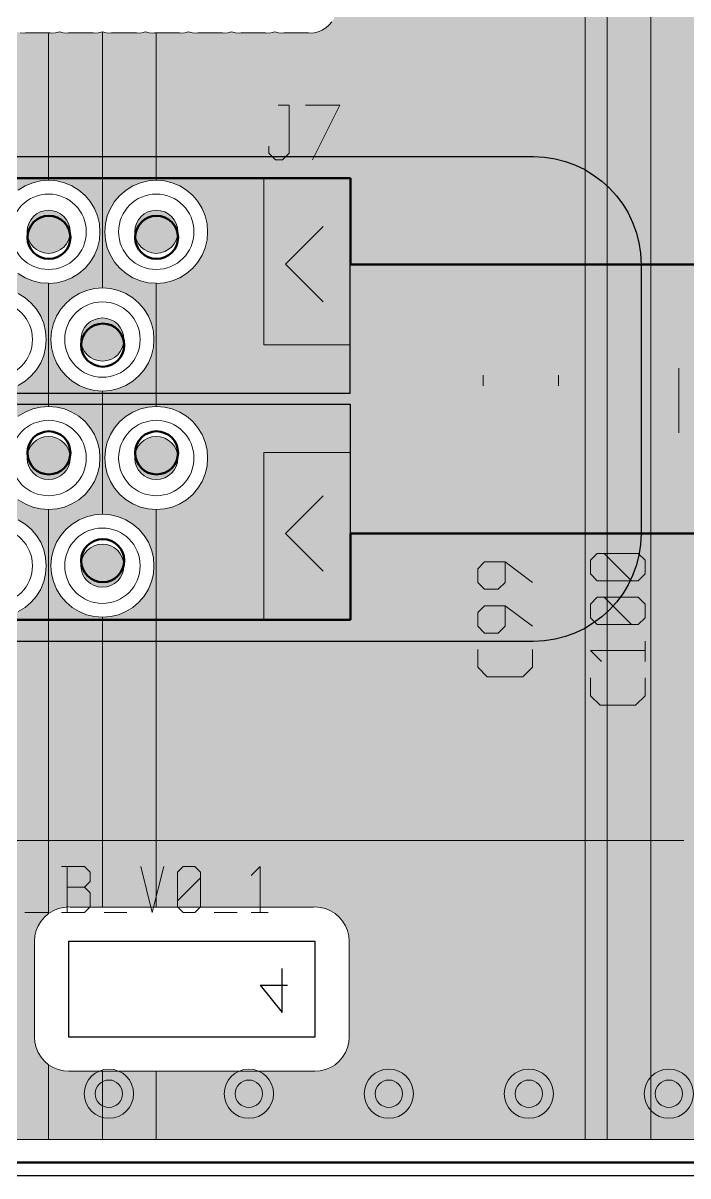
# Model space of a CAD drawing. Header units: inches. Extents: x 109.4 to 194.7, y 96.9 to 132.2.
# Drawn here: x 152.56 to 164.91, y 96.95 to 118.35 of the extents above; entities that cross this region are included whole.
import ezdxf

# ---------------------------------------------------------------- set-up
doc = ezdxf.new("R2010")
doc.units = ezdxf.units.IN
doc.header["$MEASUREMENT"] = 0
for name, color, linetype, lineweight in [('bottom_copper', 7, 'Continuous', 15), ('bottom_silk', 7, 'Continuous', 15), ('Front_Mech', 6, 'Continuous', 50), ('outline', 7, 'Continuous', 15), ('Rear_Mech', 5, 'Continuous', 30), ('top_copper', 7, 'Continuous', 15), ('top_silk', 7, 'Continuous', 15)]:
    doc.layers.add(name, color=color, linetype=linetype, lineweight=lineweight)
doc.layers.add('Mech_BackPlate', color=40, linetype='Continuous')
doc.layers.get('0').off()
doc.layers.get('top_copper').off()

# ---------------------------------------------------------------- blocks, each defined once
blk = doc.blocks.new('gsModule')
at = {"layer": 'bottom_copper', "lineweight": 0}
for points in [[(46.9521, 36.4307), (46.9521, 26.9604), (46.8977, 26.9562), (46.8441, 26.9433), (46.7932, 26.9222), (46.7462, 26.8934), (46.7043, 26.8577), (46.6686, 26.8158), (46.6398, 26.7688), (46.6187, 26.7179), (46.6058, 26.6643), (46.6015, 26.6094), (46.6058, 26.5545), (46.6187, 26.5009), (46.6398, 26.45), (46.6686, 26.403), (46.7043, 26.3611), (46.7462, 26.3254), (46.7932, 26.2966), (46.8441, 26.2755), (46.8977, 26.2626), (46.9521, 26.2584), (46.9521, 2.6487), (38.9824, 2.6487), (38.9824, 3.9169), (41.9054, 3.9169), (41.9303, 3.9149), (42.03, 3.9228), (42.1272, 3.9461), (42.2195, 3.9844), (42.3047, 4.0366), (42.3807, 4.1015), (42.4456, 4.1775), (42.4979, 4.2627), (42.5361, 4.3551), (42.5594, 4.4523), (42.5673, 4.5519), (42.5653, 4.5768), (42.5653, 6.305), (42.5673, 6.3299), (42.5594, 6.4295), (42.5594, 6.4295), (42.5361, 6.5267), (42.4979, 6.6191), (42.4456, 6.7043), (42.3807, 6.7803), (42.3047, 6.8452), (42.2195, 6.8974), (42.1272, 6.9357), (42.03, 6.959), (41.9303, 6.9669), (41.9054, 6.9649), (38.9824, 6.9649), (38.9824, 14.3455), (38.9839, 14.3454), (39.1336, 14.3571), (39.2796, 14.3922), (39.4183, 14.4497), (39.5464, 14.5281), (39.6606, 14.6257), (39.7581, 14.7398), (39.8365, 14.8679), (39.894, 15.0066), (39.9291, 15.1526), (39.9379, 15.3023), (39.9291, 15.452), (39.894, 15.598), (39.8365, 15.7368), (39.7581, 15.8648), (39.6606, 15.979), (39.5464, 16.0765), (39.4183, 16.155), (39.2796, 16.2124), (39.1336, 16.2475), (38.9839, 16.2593), (38.9824, 16.2591), (38.9824, 18.5455), (38.9839, 18.5454), (39.1336, 18.5571), (39.2796, 18.5922), (39.4183, 18.6497), (39.5464, 18.7281), (39.6606, 18.8256), (39.7581, 18.9398), (39.8365, 19.0679), (39.894, 19.2066), (39.9291, 19.3526), (39.9379, 19.5023), (39.9291, 19.652), (39.894, 19.798), (39.8365, 19.9367), (39.7581, 20.0648), (39.6606, 20.179), (39.5464, 20.2765), (39.4183, 20.3549), (39.2796, 20.4124), (39.1336, 20.4475), (38.9839, 20.4592), (38.9824, 20.4591), (38.9824, 23.1943), (39.414, 23.1943), (39.4339, 23.1927), (39.5136, 23.199), (39.5136, 23.199), (39.5839, 23.2159), (39.6542, 23.199), (39.7339, 23.1927), (39.7538, 23.1943), (40.214, 23.1943), (40.2339, 23.1927), (40.3136, 23.199), (40.3136, 23.199), (40.3839, 23.2159), (40.4542, 23.199), (40.5339, 23.1927), (40.5538, 23.1943), (41.014, 23.1943), (41.0339, 23.1927), (41.1136, 23.199), (41.1136, 23.199), (41.1839, 23.2159), (41.2542, 23.199), (41.3339, 23.1927), (41.3538, 23.1943), (41.814, 23.1943), (41.8339, 23.1927), (41.9136, 23.199), (41.9136, 23.199), (41.9914, 23.2177), (42.0652, 23.2483), (42.1334, 23.29), (42.1942, 23.342), (42.2461, 23.4028), (42.2879, 23.471), (42.3185, 23.5448), (42.3372, 23.6226), (42.3435, 23.7023), (42.3419, 23.7222), (42.3419, 25.2824), (42.3435, 25.3023), (42.3372, 25.382), (42.3335, 25.3973), (45.3839, 25.3973), (45.4192, 25.3994), (45.4536, 25.4077), (45.4864, 25.4212), (45.5166, 25.4397), (45.5435, 25.4627), (45.5665, 25.4896), (45.585, 25.5198), (45.5985, 25.5526), (45.6068, 25.587), (45.6096, 25.6223), (45.6068, 25.6576), (45.5985, 25.692), (45.585, 25.7248), (45.5665, 25.755), (45.5435, 25.7819), (45.5166, 25.8049), (45.4864, 25.8234), (45.4536, 25.8369), (45.4192, 25.8452), (45.3839, 25.8473), (41.7927, 25.8473), (41.7839, 25.848), (41.7486, 25.8452), (41.7142, 25.8369), (41.6814, 25.8234), (41.6601, 25.8103), (41.5115, 25.8103), (41.5169, 25.9023), (41.5101, 26.0173), (41.4832, 26.1295), (41.439, 26.2361), (41.3787, 26.3345), (41.3038, 26.4222), (41.2161, 26.4971), (41.1177, 26.5574), (41.0111, 26.6016), (40.8989, 26.6285), (40.7839, 26.6376), (40.7198, 26.6325), (40.7157, 26.7022), (40.7416, 26.696), (40.8566, 26.6869), (40.9716, 26.696), (41.0838, 26.7229), (41.1904, 26.7671), (41.2888, 26.8274), (41.3765, 26.9023), (41.4514, 26.99), (41.5117, 27.0884), (41.5559, 27.195), (41.5828, 27.3072), (41.5896, 27.4222), (41.5853, 27.4943), (41.814, 27.4943), (41.8339, 27.4927), (41.9136, 27.499), (41.9136, 27.499), (41.9914, 27.5177), (42.0652, 27.5483), (42.1334, 27.59), (42.1942, 27.642), (42.2461, 27.7028), (42.2879, 27.771), (42.3185, 27.8448), (42.3372, 27.9226), (42.3435, 28.0023), (42.3419, 28.0222), (42.3419, 29.5824), (42.3435, 29.6023), (42.3372, 29.682), (42.3185, 29.7598), (42.2879, 29.8336), (42.2461, 29.9018), (42.1942, 29.9626), (42.1334, 30.0145), (42.0652, 30.0563), (41.9914, 30.0869), (41.9649, 30.0933), (41.9649, 30.8388), (41.9933, 30.8506), (42.0887, 30.9091), (42.1738, 30.9818), (42.2465, 31.0669), (42.305, 31.1623), (42.3479, 31.2657), (42.374, 31.3746), (42.3806, 31.4862), (42.374, 31.5978), (42.3479, 31.7067), (42.305, 31.8101), (42.2465, 31.9055), (42.1738, 31.9906), (42.0887, 32.0633), (42.0504, 32.0868), (42.0504, 32.1048), (42.0887, 32.1283), (42.1738, 32.201), (42.2465, 32.2861), (42.305, 32.3815), (42.3479, 32.4849), (42.374, 32.5938), (42.3806, 32.7054), (42.374, 32.817), (42.3479, 32.9259), (42.305, 33.0293), (42.2465, 33.1247), (42.1738, 33.2098), (42.0887, 33.2825), (41.9933, 33.341), (41.8899, 33.3839), (41.781, 33.41), (41.6694, 33.4188), (41.5578, 33.41), (41.4489, 33.3839), (41.3455, 33.341), (41.2501, 33.2825), (41.165, 33.2098), (41.0923, 33.1247), (41.0338, 33.0293), (40.9909, 32.9259), (40.9648, 32.817), (40.956, 32.7054), (40.9648, 32.5938), (40.9909, 32.4849), (41.0338, 32.3815), (41.0923, 32.2861), (41.165, 32.201), (41.2501, 32.1283), (41.2884, 32.1048), (41.2884, 32.0868), (41.2501, 32.0633), (41.165, 31.9906), (41.0923, 31.9055), (41.0338, 31.8101), (40.9909, 31.7067), (40.9648, 31.5978), (40.956, 31.4862), (40.9648, 31.3746), (40.9909, 31.2657), (41.0338, 31.1623), (41.0923, 31.0669), (41.165, 30.9818), (41.2029, 30.9493), (41.2029, 30.0933), (41.1839, 30.0887), (41.1136, 30.1056), (41.0339, 30.1119), (41.014, 30.1103), (40.5935, 30.1103), (40.5935, 30.3997), (40.643, 30.4805), (40.6872, 30.5871), (40.7141, 30.6993), (40.7209, 30.8143), (40.7141, 30.9293), (40.6872, 31.0415), (40.643, 31.1481), (40.5827, 31.2465), (40.5078, 31.3342), (40.4201, 31.4091), (40.3217, 31.4694), (40.2151, 31.5136), (40.1029, 31.5405), (39.9879, 31.5496), (39.8729, 31.5405), (39.7607, 31.5136), (39.6541, 31.4694), (39.5557, 31.4091), (39.468, 31.3342), (39.3931, 31.2465), (39.3328, 31.1481), (39.2886, 31.0415), (39.2617, 30.9293), (39.254, 30.832), (39.1839, 30.8376), (39.1198, 30.8325), (39.1141, 30.9293), (39.0872, 31.0415), (39.043, 31.1481), (38.9827, 31.2465), (38.9824, 31.2468), (38.9824, 36.4307)], [(47.3585, 36.4307), (47.3585, 31.4984), (47.3041, 31.4942), (47.2505, 31.4813), (47.1996, 31.4602), (47.1526, 31.4314), (47.1107, 31.3957), (47.075, 31.3538), (47.0462, 31.3068), (47.0251, 31.2559), (47.0122, 31.2023), (47.0079, 31.1474), (47.0122, 31.0925), (47.0251, 31.0389), (47.0462, 30.988), (47.075, 30.941), (47.1107, 30.8991), (47.1526, 30.8634), (47.1996, 30.8346), (47.2505, 30.8135), (47.3041, 30.8006), (47.3585, 30.7964), (47.3585, 2.6487), (46.9521, 2.6487), (46.9521, 26.2584), (46.9526, 26.2583), (47.0075, 26.2626), (47.0611, 26.2755), (47.112, 26.2966), (47.159, 26.3254), (47.2009, 26.3611), (47.2366, 26.403), (47.2654, 26.45), (47.2865, 26.5009), (47.2994, 26.5545), (47.3026, 26.6094), (47.2994, 26.6643), (47.2865, 26.7179), (47.2654, 26.7688), (47.2366, 26.8158), (47.2009, 26.8577), (47.159, 26.8934), (47.112, 26.9222), (47.0611, 26.9433), (47.0075, 26.9562), (46.9526, 26.9605), (46.9521, 26.9604), (46.9521, 36.4307)], [(48.1713, 36.4307), (48.1713, 35.9688), (48.1169, 35.9646), (48.0633, 35.9517), (48.0124, 35.9306), (47.9654, 35.9018), (47.9235, 35.8661), (47.8878, 35.8242), (47.859, 35.7772), (47.8379, 35.7263), (47.825, 35.6727), (47.8207, 35.6178), (47.825, 35.5629), (47.8379, 35.5093), (47.859, 35.4584), (47.8878, 35.4114), (47.9235, 35.3695), (47.9654, 35.3338), (48.0124, 35.305), (48.0633, 35.2839), (48.1169, 35.271), (48.1713, 35.2668), (48.1713, 35.156), (48.1169, 35.1518), (48.0633, 35.1389), (48.0124, 35.1178), (47.9654, 35.089), (47.9235, 35.0533), (47.8878, 35.0114), (47.859, 34.9644), (47.8379, 34.9135), (47.825, 34.8599), (47.8207, 34.805), (47.825, 34.7501), (47.8379, 34.6965), (47.859, 34.6456), (47.8878, 34.5986), (47.9235, 34.5567), (47.9654, 34.521), (48.0124, 34.4922), (48.0633, 34.4711), (48.1169, 34.4582), (48.1713, 34.454), (48.1713, 2.6487), (47.3585, 2.6487), (47.3585, 30.7964), (47.359, 30.7963), (47.4139, 30.8006), (47.4675, 30.8135), (47.5184, 30.8346), (47.5654, 30.8634), (47.6073, 30.8991), (47.643, 30.941), (47.6718, 30.988), (47.6929, 31.0389), (47.7058, 31.0925), (47.709, 31.1474), (47.7058, 31.2023), (47.6929, 31.2559), (47.6718, 31.3068), (47.643, 31.3538), (47.6073, 31.3957), (47.5654, 31.4314), (47.5184, 31.4602), (47.4675, 31.4813), (47.4139, 31.4942), (47.359, 31.4985), (47.3585, 31.4984), (47.3585, 36.4307)], [(49.3905, 36.4307), (49.3905, 35.9688), (49.3361, 35.9646), (49.2825, 35.9517), (49.2316, 35.9306), (49.1846, 35.9018), (49.1427, 35.8661), (49.107, 35.8242), (49.0782, 35.7772), (49.0571, 35.7263), (49.0442, 35.6727), (49.0399, 35.6178), (49.0442, 35.5629), (49.0571, 35.5093), (49.0782, 35.4584), (49.107, 35.4114), (49.1427, 35.3695), (49.1846, 35.3338), (49.2316, 35.305), (49.2825, 35.2839), (49.3361, 35.271), (49.3905, 35.2668), (49.3905, 2.6487), (48.1713, 2.6487), (48.1713, 34.454), (48.1718, 34.4539), (48.2267, 34.4582), (48.2803, 34.4711), (48.3312, 34.4922), (48.3782, 34.521), (48.4201, 34.5567), (48.4558, 34.5986), (48.4846, 34.6456), (48.5057, 34.6965), (48.5186, 34.7501), (48.5218, 34.805), (48.5186, 34.8599), (48.5057, 34.9135), (48.4846, 34.9644), (48.4558, 35.0114), (48.4201, 35.0533), (48.3782, 35.089), (48.3312, 35.1178), (48.2803, 35.1389), (48.2267, 35.1518), (48.1718, 35.1561), (48.1713, 35.156), (48.1713, 35.2668), (48.1718, 35.2667), (48.2267, 35.271), (48.2803, 35.2839), (48.3312, 35.305), (48.3782, 35.3338), (48.4201, 35.3695), (48.4558, 35.4114), (48.4846, 35.4584), (48.5057, 35.5093), (48.5186, 35.5629), (48.5218, 35.6178), (48.5186, 35.6727), (48.5057, 35.7263), (48.4846, 35.7772), (48.4558, 35.8242), (48.4201, 35.8661), (48.3782, 35.9018), (48.3312, 35.9306), (48.2803, 35.9517), (48.2267, 35.9646), (48.1718, 35.9689), (48.1713, 35.9688), (48.1713, 36.4307)], [(35.1086, 2.6487), (35.1086, 12.9227), (35.1313, 12.8679), (35.2097, 12.7398), (35.3072, 12.6257), (35.4214, 12.5281), (35.5495, 12.4497), (35.6882, 12.3922), (35.8342, 12.3571), (35.9839, 12.3454), (36.1336, 12.3571), (36.2796, 12.3922), (36.4183, 12.4497), (36.5464, 12.5281), (36.6606, 12.6257), (36.7581, 12.7398), (36.8365, 12.8679), (36.894, 13.0066), (36.9291, 13.1526), (36.9379, 13.3023), (36.9291, 13.452), (36.894, 13.598), (36.8365, 13.7368), (36.7581, 13.8648), (36.6606, 13.979), (36.5464, 14.0765), (36.4183, 14.155), (36.2796, 14.2124), (36.1336, 14.2475), (35.9839, 14.2593), (35.8342, 14.2475), (35.6882, 14.2124), (35.5495, 14.155), (35.4214, 14.0765), (35.3072, 13.979), (35.2097, 13.8648), (35.1313, 13.7368), (35.1086, 13.6819), (35.1086, 14.3552), (35.1336, 14.3571), (35.2796, 14.3922), (35.4183, 14.4497), (35.5464, 14.5281), (35.6606, 14.6257), (35.7581, 14.7398), (35.8365, 14.8679), (35.894, 15.0066), (35.9291, 15.1526), (35.9379, 15.3023), (35.9291, 15.452), (35.894, 15.598), (35.8365, 15.7368), (35.7581, 15.8648), (35.6606, 15.979), (35.5464, 16.0765), (35.4183, 16.155), (35.2796, 16.2124), (35.1336, 16.2475), (35.1086, 16.2494), (35.1086, 17.1227), (35.1313, 17.0679), (35.2097, 16.9398), (35.3072, 16.8256), (35.4214, 16.7281), (35.5495, 16.6497), (35.6882, 16.5922), (35.8342, 16.5571), (35.9839, 16.5454), (36.1336, 16.5571), (36.2796, 16.5922), (36.4183, 16.6497), (36.5464, 16.7281), (36.6606, 16.8256), (36.7581, 16.9398), (36.8365, 17.0679), (36.894, 17.2066), (36.9291, 17.3526), (36.9379, 17.5023), (36.9291, 17.652), (36.894, 17.798), (36.8365, 17.9367), (36.7581, 18.0648), (36.6606, 18.179), (36.5464, 18.2765), (36.4183, 18.3549), (36.2796, 18.4124), (36.1336, 18.4475), (35.9839, 18.4592), (35.8342, 18.4475), (35.6882, 18.4124), (35.5495, 18.3549), (35.4214, 18.2765), (35.3072, 18.179), (35.2097, 18.0648), (35.1313, 17.9367), (35.1086, 17.8819), (35.1086, 18.5552), (35.1336, 18.5571), (35.2796, 18.5922), (35.4183, 18.6497), (35.5464, 18.7281), (35.6606, 18.8256), (35.7581, 18.9398), (35.8365, 19.0679), (35.894, 19.2066), (35.9291, 19.3526), (35.9379, 19.5023), (35.9291, 19.652), (35.894, 19.798), (35.8365, 19.9367), (35.7581, 20.0648), (35.6606, 20.179), (35.5464, 20.2765), (35.4183, 20.3549), (35.2796, 20.4124), (35.1336, 20.4475), (35.1086, 20.4494), (35.1086, 23.1943), (35.414, 23.1943), (35.4339, 23.1927), (35.5136, 23.199), (35.5136, 23.199), (35.5839, 23.2159), (35.6542, 23.199), (35.7339, 23.1927), (35.7538, 23.1943), (36.214, 23.1943), (36.2339, 23.1927), (36.3136, 23.199), (36.3136, 23.199), (36.3839, 23.2159), (36.4542, 23.199), (36.5339, 23.1927), (36.5538, 23.1943), (36.9824, 23.1943), (36.9824, 20.4591), (36.8342, 20.4475), (36.6882, 20.4124), (36.5495, 20.3549), (36.4214, 20.2765), (36.3072, 20.179), (36.2097, 20.0648), (36.1313, 19.9367), (36.0738, 19.798), (36.0387, 19.652), (36.027, 19.5023), (36.0387, 19.3526), (36.0738, 19.2066), (36.1313, 19.0679), (36.2097, 18.9398), (36.3072, 18.8256), (36.4214, 18.7281), (36.5495, 18.6497), (36.6882, 18.5922), (36.8342, 18.5571), (36.9824, 18.5455), (36.9824, 16.2591), (36.8342, 16.2475), (36.6882, 16.2124), (36.5495, 16.155), (36.4214, 16.0765), (36.3072, 15.979), (36.2097, 15.8648), (36.1313, 15.7368), (36.0738, 15.598), (36.0387, 15.452), (36.027, 15.3023), (36.0387, 15.1526), (36.0738, 15.0066), (36.1313, 14.8679), (36.2097, 14.7398), (36.3072, 14.6257), (36.4214, 14.5281), (36.5495, 14.4497), (36.6882, 14.3922), (36.8342, 14.3571), (36.9824, 14.3455), (36.9824, 6.8439), (36.9079, 6.7803), (36.843, 6.7043), (36.7908, 6.6191), (36.7525, 6.5267), (36.7292, 6.4295), (36.7292, 6.4294), (36.7214, 6.3299), (36.7233, 6.305), (36.7233, 4.5768), (36.7214, 4.5519), (36.7292, 4.4523), (36.7292, 4.4523), (36.7525, 4.3551), (36.7908, 4.2627), (36.843, 4.1775), (36.9079, 4.1015), (36.9824, 4.0379), (36.9824, 2.6487)], [(37.3832, 6.9649), (37.3583, 6.9669), (37.2587, 6.959), (37.1615, 6.9357), (37.0691, 6.8974), (36.9839, 6.8452), (36.9824, 6.8439), (36.9824, 14.3455), (36.9839, 14.3454), (37.1336, 14.3571), (37.2796, 14.3922), (37.4183, 14.4497), (37.5464, 14.5281), (37.6606, 14.6257), (37.7581, 14.7398), (37.8365, 14.8679), (37.894, 15.0066), (37.9291, 15.1526), (37.9379, 15.3023), (37.9291, 15.452), (37.894, 15.598), (37.8365, 15.7368), (37.7581, 15.8648), (37.6606, 15.979), (37.5464, 16.0765), (37.4183, 16.155), (37.2796, 16.2124), (37.1336, 16.2475), (36.9839, 16.2593), (36.9824, 16.2591), (36.9824, 18.5455), (36.9839, 18.5454), (37.1336, 18.5571), (37.2796, 18.5922), (37.4183, 18.6497), (37.5464, 18.7281), (37.6606, 18.8256), (37.7581, 18.9398), (37.8365, 19.0679), (37.894, 19.2066), (37.9291, 19.3526), (37.9379, 19.5023), (37.9291, 19.652), (37.894, 19.798), (37.8365, 19.9367), (37.7581, 20.0648), (37.6606, 20.179), (37.5464, 20.2765), (37.4183, 20.3549), (37.2796, 20.4124), (37.1336, 20.4475), (36.9839, 20.4592), (36.9824, 20.4591), (36.9824, 23.1943), (37.014, 23.1943), (37.0339, 23.1927), (37.1136, 23.199), (37.1136, 23.199), (37.1839, 23.2159), (37.2542, 23.199), (37.3339, 23.1927), (37.3538, 23.1943), (37.814, 23.1943), (37.8339, 23.1927), (37.9136, 23.199), (37.9136, 23.199), (37.9824, 23.2155), (37.9824, 18.4591), (37.8342, 18.4475), (37.6882, 18.4124), (37.5495, 18.3549), (37.4214, 18.2765), (37.3072, 18.179), (37.2097, 18.0648), (37.1313, 17.9367), (37.0738, 17.798), (37.0387, 17.652), (37.027, 17.5023), (37.0387, 17.3526), (37.0738, 17.2066), (37.1313, 17.0679), (37.2097, 16.9398), (37.3072, 16.8256), (37.4214, 16.7281), (37.5495, 16.6497), (37.6882, 16.5922), (37.8342, 16.5571), (37.9824, 16.5455), (37.9824, 14.2591), (37.8342, 14.2475), (37.6882, 14.2124), (37.5495, 14.155), (37.4214, 14.0765), (37.3072, 13.979), (37.2097, 13.8648), (37.1313, 13.7368), (37.0738, 13.598), (37.0387, 13.452), (37.027, 13.3023), (37.0387, 13.1526), (37.0738, 13.0066), (37.1313, 12.8679), (37.2097, 12.7398), (37.3072, 12.6257), (37.4214, 12.5281), (37.5495, 12.4497), (37.6882, 12.3922), (37.8342, 12.3571), (37.9824, 12.3455), (37.9824, 6.9649)], [(37.9824, 6.9649), (37.9824, 12.3455), (37.9839, 12.3454), (38.1336, 12.3571), (38.2796, 12.3922), (38.4183, 12.4497), (38.5464, 12.5281), (38.6606, 12.6257), (38.7581, 12.7398), (38.8365, 12.8679), (38.894, 13.0066), (38.9291, 13.1526), (38.9379, 13.3023), (38.9291, 13.452), (38.894, 13.598), (38.8365, 13.7368), (38.7581, 13.8648), (38.6606, 13.979), (38.5464, 14.0765), (38.4183, 14.155), (38.2796, 14.2124), (38.1336, 14.2475), (37.9839, 14.2593), (37.9824, 14.2591), (37.9824, 16.5455), (37.9839, 16.5454), (38.1336, 16.5571), (38.2796, 16.5922), (38.4183, 16.6497), (38.5464, 16.7281), (38.6606, 16.8256), (38.7581, 16.9398), (38.8365, 17.0679), (38.894, 17.2066), (38.9291, 17.3526), (38.9379, 17.5023), (38.9291, 17.652), (38.894, 17.798), (38.8365, 17.9367), (38.7581, 18.0648), (38.6606, 18.179), (38.5464, 18.2765), (38.4183, 18.3549), (38.2796, 18.4124), (38.1336, 18.4475), (37.9839, 18.4592), (37.9824, 18.4591), (37.9824, 23.2155), (37.9839, 23.2159), (38.0542, 23.199), (38.1339, 23.1927), (38.1538, 23.1943), (38.614, 23.1943), (38.6339, 23.1927), (38.7136, 23.199), (38.7136, 23.199), (38.7839, 23.2159), (38.8542, 23.199), (38.9339, 23.1927), (38.9538, 23.1943), (38.9824, 23.1943), (38.9824, 20.4591), (38.8342, 20.4475), (38.6882, 20.4124), (38.5495, 20.3549), (38.4214, 20.2765), (38.3072, 20.179), (38.2097, 20.0648), (38.1313, 19.9367), (38.0738, 19.798), (38.0387, 19.652), (38.027, 19.5023), (38.0387, 19.3526), (38.0738, 19.2066), (38.1313, 19.0679), (38.2097, 18.9398), (38.3072, 18.8256), (38.4214, 18.7281), (38.5495, 18.6497), (38.6882, 18.5922), (38.8342, 18.5571), (38.9824, 18.5455), (38.9824, 16.2591), (38.8342, 16.2475), (38.6882, 16.2124), (38.5495, 16.155), (38.4214, 16.0765), (38.3072, 15.979), (38.2097, 15.8648), (38.1313, 15.7368), (38.0738, 15.598), (38.0387, 15.452), (38.027, 15.3023), (38.0387, 15.1526), (38.0738, 15.0066), (38.1313, 14.8679), (38.2097, 14.7398), (38.3072, 14.6257), (38.4214, 14.5281), (38.5495, 14.4497), (38.6882, 14.3922), (38.8342, 14.3571), (38.9824, 14.3455), (38.9824, 6.9649)], [(36.9824, 2.6487), (36.9824, 4.0379), (36.9839, 4.0366), (37.0691, 3.9844), (37.1615, 3.9461), (37.2587, 3.9228), (37.3583, 3.9149), (37.3832, 3.9169), (37.9824, 3.9169), (37.9824, 2.6487)], [(37.9824, 2.6487), (37.9824, 3.9169), (38.9824, 3.9169), (38.9824, 2.6487)]]:
    blk.add_hatch(color=256, dxfattribs=at).paths.add_polyline_path(points, flags=0)
h = blk.add_hatch(color=256, dxfattribs=at)
edge = h.paths.add_edge_path(flags=0)
edge.add_arc((36.9839, 19.5023), 0.4, 0, 360)
h = blk.add_hatch(color=256, dxfattribs=at)
edge = h.paths.add_edge_path(flags=0)
edge.add_arc((38.9839, 19.5023), 0.4, 0, 360)
h = blk.add_hatch(color=256, dxfattribs=at)
edge = h.paths.add_edge_path(flags=0)
edge.add_arc((37.9839, 17.5023), 0.4, 0, 360)
h = blk.add_hatch(color=256, dxfattribs=at)
edge = h.paths.add_edge_path(flags=0)
edge.add_arc((36.9839, 15.3023), 0.4, 0, 360)
h = blk.add_hatch(color=256, dxfattribs=at)
edge = h.paths.add_edge_path(flags=0)
edge.add_arc((38.9839, 15.3023), 0.4, 0, 360)
h = blk.add_hatch(color=256, dxfattribs=at)
edge = h.paths.add_edge_path(flags=0)
edge.add_arc((37.9839, 13.3023), 0.4, 0, 360)
h = blk.add_hatch(color=256, dxfattribs=at)
edge = h.paths.add_edge_path(flags=0)
edge.add_arc((38.1042, 3.4995), 0.254, 0, 360)
h = blk.add_hatch(color=256, dxfattribs=at)
edge = h.paths.add_edge_path(flags=0)
edge.add_arc((40.7042, 3.4995), 0.254, 0, 360)
h = blk.add_hatch(color=256, dxfattribs=at)
edge = h.paths.add_edge_path(flags=0)
edge.add_arc((43.3042, 3.4995), 0.254, 0, 360)
h = blk.add_hatch(color=256, dxfattribs=at)
edge = h.paths.add_edge_path(flags=0)
edge.add_arc((45.9042, 3.4995), 0.254, 0, 360)
h = blk.add_hatch(color=256, dxfattribs=at)
edge = h.paths.add_edge_path(flags=0)
edge.add_arc((48.5042, 3.4995), 0.254, 0, 360)
for p, q in [((48.1713, 2.6487), (48.1713, 34.454)), ((48.1713, 34.454), (48.1713, 2.6487)), ((47.3585, 2.6487), (47.3585, 30.7964)), ((47.3585, 30.7964), (47.3585, 2.6487)), ((46.9521, 2.6487), (46.9521, 26.2584)), ((46.9521, 26.2584), (46.9521, 2.6487)), ((42.1334, 23.29), (42.1942, 23.342)), ((42.1942, 23.342), (42.2461, 23.4028)), ((36.4542, 23.199), (36.5339, 23.1927)), ((36.5339, 23.1927), (36.5538, 23.1943)), ((36.5538, 23.1943), (36.9824, 23.1943)), ((36.9824, 20.4591), (36.9824, 23.1943)), ((36.9824, 23.1943), (37.014, 23.1943)), ((36.9824, 23.1943), (36.9824, 20.4591)), ((37.014, 23.1943), (37.0339, 23.1927)), ((37.0339, 23.1927), (37.1136, 23.199)), ((37.1136, 23.199), (37.1839, 23.2159)), ((37.1136, 23.199), (37.1136, 23.199)), ((37.1839, 23.2159), (37.2542, 23.199)), ((37.2542, 23.199), (37.3339, 23.1927)), ((37.3339, 23.1927), (37.3538, 23.1943)), ((37.3538, 23.1943), (37.814, 23.1943)), ((37.814, 23.1943), (37.8339, 23.1927)), ((37.8339, 23.1927), (37.9136, 23.199)), ((37.9136, 23.199), (37.9824, 23.2155)), ((37.9136, 23.199), (37.9136, 23.199)), ((37.9824, 23.2155), (37.9839, 23.2159)), ((37.9824, 18.4591), (37.9824, 23.2155)), ((37.9824, 23.2155), (37.9824, 18.4591)), ((37.9839, 23.2159), (38.0542, 23.199)), ((38.0542, 23.199), (38.1339, 23.1927)), ((38.1339, 23.1927), (38.1538, 23.1943)), ((38.1538, 23.1943), (38.614, 23.1943)), ((38.614, 23.1943), (38.6339, 23.1927)), ((38.6339, 23.1927), (38.7136, 23.199)), ((38.7136, 23.199), (38.7839, 23.2159)), ((38.7136, 23.199), (38.7136, 23.199)), ((38.7839, 23.2159), (38.8542, 23.199)), ((38.8542, 23.199), (38.9339, 23.1927)), ((38.9339, 23.1927), (38.9538, 23.1943)), ((38.9538, 23.1943), (38.9824, 23.1943)), ((38.9824, 20.4591), (38.9824, 23.1943)), ((38.9824, 23.1943), (39.414, 23.1943)), ((38.9824, 23.1943), (38.9824, 20.4591)), ((39.414, 23.1943), (39.4339, 23.1927)), ((39.4339, 23.1927), (39.5136, 23.199)), ((39.5136, 23.199), (39.5839, 23.2159)), ((39.5136, 23.199), (39.5136, 23.199)), ((39.5839, 23.2159), (39.6542, 23.199)), ((39.6542, 23.199), (39.7339, 23.1927)), ((39.7339, 23.1927), (39.7538, 23.1943)), ((39.7538, 23.1943), (40.214, 23.1943)), ((40.214, 23.1943), (40.2339, 23.1927)), ((40.2339, 23.1927), (40.3136, 23.199)), ((40.3136, 23.199), (40.3839, 23.2159)), ((40.3136, 23.199), (40.3136, 23.199)), ((40.3839, 23.2159), (40.4542, 23.199)), ((40.4542, 23.199), (40.5339, 23.1927)), ((40.5339, 23.1927), (40.5538, 23.1943)), ((40.5538, 23.1943), (41.014, 23.1943)), ((41.014, 23.1943), (41.0339, 23.1927)), ((41.0339, 23.1927), (41.1136, 23.199)), ((41.1136, 23.199), (41.1839, 23.2159)), ((41.1136, 23.199), (41.1136, 23.199)), ((41.1839, 23.2159), (41.2542, 23.199)), ((41.2542, 23.199), (41.3339, 23.1927)), ((41.3339, 23.1927), (41.3538, 23.1943)), ((41.3538, 23.1943), (41.814, 23.1943)), ((41.814, 23.1943), (41.8339, 23.1927)), ((41.8339, 23.1927), (41.9136, 23.199)), ((41.9136, 23.199), (41.9914, 23.2177)), ((41.9136, 23.199), (41.9136, 23.199)), ((41.9914, 23.2177), (42.0652, 23.2483)), ((42.0652, 23.2483), (42.1334, 23.29)), ((36.5495, 20.3549), (36.4214, 20.2765)), ((36.6882, 20.4124), (36.5495, 20.3549)), ((36.8342, 20.4475), (36.6882, 20.4124)), ((36.9824, 20.4591), (36.8342, 20.4475)), ((36.9839, 20.4592), (36.9824, 20.4591)), ((37.1336, 20.4475), (36.9839, 20.4592)), ((37.2796, 20.4124), (37.1336, 20.4475)), ((37.4183, 20.3549), (37.2796, 20.4124)), ((37.5464, 20.2765), (37.4183, 20.3549)), ((38.5495, 20.3549), (38.4214, 20.2765)), ((38.6882, 20.4124), (38.5495, 20.3549)), ((38.8342, 20.4475), (38.6882, 20.4124)), ((38.9824, 20.4591), (38.8342, 20.4475)), ((38.9839, 20.4592), (38.9824, 20.4591)), ((39.1336, 20.4475), (38.9839, 20.4592)), ((39.2796, 20.4124), (39.1336, 20.4475)), ((39.4183, 20.3549), (39.2796, 20.4124)), ((39.5464, 20.2765), (39.4183, 20.3549)), ((37.6606, 20.179), (37.5464, 20.2765)), ((37.7581, 20.0648), (37.6606, 20.179)), ((38.3072, 20.179), (38.2097, 20.0648)), ((38.4214, 20.2765), (38.3072, 20.179)), ((39.6606, 20.179), (39.5464, 20.2765)), ((39.7581, 20.0648), (39.6606, 20.179)), ((37.8365, 19.9367), (37.7581, 20.0648)), ((37.894, 19.798), (37.8365, 19.9367)), ((38.1313, 19.9367), (38.0738, 19.798)), ((38.2097, 20.0648), (38.1313, 19.9367)), ((39.8365, 19.9367), (39.7581, 20.0648)), ((39.894, 19.798), (39.8365, 19.9367)), ((37.9291, 19.652), (37.894, 19.798)), ((38.0738, 19.798), (38.0387, 19.652)), ((39.9291, 19.652), (39.894, 19.798)), ((37.9379, 19.5023), (37.9291, 19.652)), ((37.9291, 19.3526), (37.9379, 19.5023)), ((38.0387, 19.652), (38.027, 19.5023)), ((38.027, 19.5023), (38.0387, 19.3526)), ((39.9379, 19.5023), (39.9291, 19.652)), ((39.9291, 19.3526), (39.9379, 19.5023)), ((37.894, 19.2066), (37.9291, 19.3526)), ((38.0387, 19.3526), (38.0738, 19.2066)), ((39.894, 19.2066), (39.9291, 19.3526)), ((37.7581, 18.9398), (37.8365, 19.0679)), ((37.8365, 19.0679), (37.894, 19.2066)), ((38.0738, 19.2066), (38.1313, 19.0679)), ((38.1313, 19.0679), (38.2097, 18.9398)), ((39.7581, 18.9398), (39.8365, 19.0679)), ((39.8365, 19.0679), (39.894, 19.2066)), ((37.6606, 18.8256), (37.7581, 18.9398)), ((38.2097, 18.9398), (38.3072, 18.8256)), ((39.6606, 18.8256), (39.7581, 18.9398)), ((36.4214, 18.7281), (36.5495, 18.6497)), ((36.5495, 18.6497), (36.6882, 18.5922)), ((37.2796, 18.5922), (37.4183, 18.6497)), ((37.4183, 18.6497), (37.5464, 18.7281)), ((37.5464, 18.7281), (37.6606, 18.8256)), ((38.3072, 18.8256), (38.4214, 18.7281)), ((38.4214, 18.7281), (38.5495, 18.6497)), ((38.5495, 18.6497), (38.6882, 18.5922)), ((39.2796, 18.5922), (39.4183, 18.6497)), ((39.4183, 18.6497), (39.5464, 18.7281)), ((39.5464, 18.7281), (39.6606, 18.8256)), ((36.6882, 18.5922), (36.8342, 18.5571)), ((36.8342, 18.5571), (36.9824, 18.5455)), ((36.9824, 16.2591), (36.9824, 18.5455)), ((36.9824, 18.5455), (36.9839, 18.5454)), ((36.9824, 18.5455), (36.9824, 16.2591)), ((36.9839, 18.5454), (37.1336, 18.5571)), ((37.1336, 18.5571), (37.2796, 18.5922)), ((37.6882, 18.4124), (37.5495, 18.3549)), ((37.8342, 18.4475), (37.6882, 18.4124)), ((37.9824, 18.4591), (37.8342, 18.4475)), ((37.9839, 18.4592), (37.9824, 18.4591)), ((38.1336, 18.4475), (37.9839, 18.4592)), ((38.2796, 18.4124), (38.1336, 18.4475)), ((38.4183, 18.3549), (38.2796, 18.4124)), ((38.6882, 18.5922), (38.8342, 18.5571)), ((38.8342, 18.5571), (38.9824, 18.5455)), ((38.9824, 16.2591), (38.9824, 18.5455)), ((38.9824, 18.5455), (38.9839, 18.5454)), ((38.9824, 18.5455), (38.9824, 16.2591)), ((38.9839, 18.5454), (39.1336, 18.5571)), ((39.1336, 18.5571), (39.2796, 18.5922)), ((36.5464, 18.2765), (36.4183, 18.3549)), ((36.6606, 18.179), (36.5464, 18.2765)), ((37.4214, 18.2765), (37.3072, 18.179)), ((37.5495, 18.3549), (37.4214, 18.2765)), ((38.5464, 18.2765), (38.4183, 18.3549)), ((38.6606, 18.179), (38.5464, 18.2765)), ((36.7581, 18.0648), (36.6606, 18.179)), ((36.8365, 17.9367), (36.7581, 18.0648)), ((37.2097, 18.0648), (37.1313, 17.9367)), ((37.3072, 18.179), (37.2097, 18.0648)), ((38.7581, 18.0648), (38.6606, 18.179)), ((38.8365, 17.9367), (38.7581, 18.0648)), ((36.894, 17.798), (36.8365, 17.9367)), ((36.9291, 17.652), (36.894, 17.798)), ((37.0738, 17.798), (37.0387, 17.652)), ((37.1313, 17.9367), (37.0738, 17.798)), ((38.894, 17.798), (38.8365, 17.9367)), ((38.9291, 17.652), (38.894, 17.798)), ((36.9379, 17.5023), (36.9291, 17.652)), ((37.0387, 17.652), (37.027, 17.5023)), ((38.9379, 17.5023), (38.9291, 17.652)), ((36.894, 17.2066), (36.9291, 17.3526)), ((36.9291, 17.3526), (36.9379, 17.5023)), ((37.027, 17.5023), (37.0387, 17.3526)), ((37.0387, 17.3526), (37.0738, 17.2066)), ((38.894, 17.2066), (38.9291, 17.3526)), ((38.9291, 17.3526), (38.9379, 17.5023)), ((36.8365, 17.0679), (36.894, 17.2066)), ((37.0738, 17.2066), (37.1313, 17.0679)), ((38.8365, 17.0679), (38.894, 17.2066)), ((36.6606, 16.8256), (36.7581, 16.9398)), ((36.7581, 16.9398), (36.8365, 17.0679)), ((37.1313, 17.0679), (37.2097, 16.9398)), ((37.2097, 16.9398), (37.3072, 16.8256)), ((38.6606, 16.8256), (38.7581, 16.9398)), ((38.7581, 16.9398), (38.8365, 17.0679)), ((36.4183, 16.6497), (36.5464, 16.7281)), ((36.5464, 16.7281), (36.6606, 16.8256)), ((37.3072, 16.8256), (37.4214, 16.7281)), ((37.4214, 16.7281), (37.5495, 16.6497)), ((38.4183, 16.6497), (38.5464, 16.7281)), ((38.5464, 16.7281), (38.6606, 16.8256)), ((37.5495, 16.6497), (37.6882, 16.5922)), ((37.6882, 16.5922), (37.8342, 16.5571)), ((37.8342, 16.5571), (37.9824, 16.5455)), ((37.9824, 14.2591), (37.9824, 16.5455)), ((37.9824, 16.5455), (37.9839, 16.5454)), ((37.9824, 16.5455), (37.9824, 14.2591)), ((37.9839, 16.5454), (38.1336, 16.5571)), ((38.1336, 16.5571), (38.2796, 16.5922)), ((38.2796, 16.5922), (38.4183, 16.6497)), ((36.5495, 16.155), (36.4214, 16.0765)), ((36.6882, 16.2124), (36.5495, 16.155)), ((36.8342, 16.2475), (36.6882, 16.2124)), ((36.9824, 16.2591), (36.8342, 16.2475)), ((36.9839, 16.2593), (36.9824, 16.2591)), ((37.1336, 16.2475), (36.9839, 16.2593)), ((37.2796, 16.2124), (37.1336, 16.2475)), ((37.4183, 16.155), (37.2796, 16.2124)), ((37.5464, 16.0765), (37.4183, 16.155)), ((37.6606, 15.979), (37.5464, 16.0765)), ((38.4214, 16.0765), (38.3072, 15.979)), ((38.5495, 16.155), (38.4214, 16.0765)), ((38.6882, 16.2124), (38.5495, 16.155)), ((38.8342, 16.2475), (38.6882, 16.2124)), ((38.9824, 16.2591), (38.8342, 16.2475)), ((38.9839, 16.2593), (38.9824, 16.2591)), ((39.1336, 16.2475), (38.9839, 16.2593)), ((39.2796, 16.2124), (39.1336, 16.2475)), ((39.4183, 16.155), (39.2796, 16.2124)), ((39.5464, 16.0765), (39.4183, 16.155)), ((39.6606, 15.979), (39.5464, 16.0765)), ((37.7581, 15.8648), (37.6606, 15.979)), ((37.8365, 15.7368), (37.7581, 15.8648)), ((38.2097, 15.8648), (38.1313, 15.7368)), ((38.3072, 15.979), (38.2097, 15.8648)), ((39.7581, 15.8648), (39.6606, 15.979)), ((39.8365, 15.7368), (39.7581, 15.8648)), ((37.894, 15.598), (37.8365, 15.7368)), ((38.1313, 15.7368), (38.0738, 15.598)), ((39.894, 15.598), (39.8365, 15.7368)), ((37.9291, 15.452), (37.894, 15.598)), ((37.9379, 15.3023), (37.9291, 15.452)), ((38.0387, 15.452), (38.027, 15.3023)), ((38.0738, 15.598), (38.0387, 15.452)), ((39.9291, 15.452), (39.894, 15.598)), ((39.9379, 15.3023), (39.9291, 15.452)), ((37.9291, 15.1526), (37.9379, 15.3023)), ((38.027, 15.3023), (38.0387, 15.1526)), ((39.9291, 15.1526), (39.9379, 15.3023)), ((37.8365, 14.8679), (37.894, 15.0066)), ((37.894, 15.0066), (37.9291, 15.1526)), ((38.0387, 15.1526), (38.0738, 15.0066)), ((38.0738, 15.0066), (38.1313, 14.8679)), ((39.8365, 14.8679), (39.894, 15.0066)), ((39.894, 15.0066), (39.9291, 15.1526)), ((37.7581, 14.7398), (37.8365, 14.8679)), ((38.1313, 14.8679), (38.2097, 14.7398)), ((39.7581, 14.7398), (39.8365, 14.8679)), ((37.5464, 14.5281), (37.6606, 14.6257)), ((37.6606, 14.6257), (37.7581, 14.7398)), ((38.2097, 14.7398), (38.3072, 14.6257)), ((38.3072, 14.6257), (38.4214, 14.5281)), ((39.5464, 14.5281), (39.6606, 14.6257)), ((39.6606, 14.6257), (39.7581, 14.7398)), ((36.4214, 14.5281), (36.5495, 14.4497)), ((36.5495, 14.4497), (36.6882, 14.3922)), ((36.6882, 14.3922), (36.8342, 14.3571)), ((36.8342, 14.3571), (36.9824, 14.3455)), ((36.9824, 6.8439), (36.9824, 14.3455)), ((36.9824, 14.3455), (36.9839, 14.3454)), ((36.9824, 14.3455), (36.9824, 6.8439)), ((36.9839, 14.3454), (37.1336, 14.3571)), ((37.1336, 14.3571), (37.2796, 14.3922)), ((37.2796, 14.3922), (37.4183, 14.4497)), ((37.4183, 14.4497), (37.5464, 14.5281)), ((38.4214, 14.5281), (38.5495, 14.4497)), ((38.5495, 14.4497), (38.6882, 14.3922)), ((38.6882, 14.3922), (38.8342, 14.3571)), ((38.8342, 14.3571), (38.9824, 14.3455)), ((38.9824, 6.9649), (38.9824, 14.3455)), ((38.9824, 14.3455), (38.9839, 14.3454)), ((38.9824, 14.3455), (38.9824, 6.9649)), ((38.9839, 14.3454), (39.1336, 14.3571)), ((39.1336, 14.3571), (39.2796, 14.3922)), ((39.2796, 14.3922), (39.4183, 14.4497)), ((39.4183, 14.4497), (39.5464, 14.5281)), ((36.5464, 14.0765), (36.4183, 14.155)), ((37.5495, 14.155), (37.4214, 14.0765)), ((37.6882, 14.2124), (37.5495, 14.155)), ((37.8342, 14.2475), (37.6882, 14.2124)), ((37.9824, 14.2591), (37.8342, 14.2475)), ((37.9839, 14.2593), (37.9824, 14.2591)), ((38.1336, 14.2475), (37.9839, 14.2593)), ((38.2796, 14.2124), (38.1336, 14.2475)), ((38.4183, 14.155), (38.2796, 14.2124)), ((38.5464, 14.0765), (38.4183, 14.155)), ((36.6606, 13.979), (36.5464, 14.0765)), ((36.7581, 13.8648), (36.6606, 13.979)), ((37.3072, 13.979), (37.2097, 13.8648)), ((37.4214, 14.0765), (37.3072, 13.979)), ((38.6606, 13.979), (38.5464, 14.0765)), ((38.7581, 13.8648), (38.6606, 13.979)), ((36.8365, 13.7368), (36.7581, 13.8648)), ((36.894, 13.598), (36.8365, 13.7368)), ((37.1313, 13.7368), (37.0738, 13.598)), ((37.2097, 13.8648), (37.1313, 13.7368)), ((38.8365, 13.7368), (38.7581, 13.8648)), ((38.894, 13.598), (38.8365, 13.7368)), ((36.9291, 13.452), (36.894, 13.598)), ((37.0738, 13.598), (37.0387, 13.452)), ((38.9291, 13.452), (38.894, 13.598)), ((36.9379, 13.3023), (36.9291, 13.452)), ((36.9291, 13.1526), (36.9379, 13.3023)), ((37.0387, 13.452), (37.027, 13.3023)), ((37.027, 13.3023), (37.0387, 13.1526)), ((38.9379, 13.3023), (38.9291, 13.452)), ((38.9291, 13.1526), (38.9379, 13.3023)), ((36.894, 13.0066), (36.9291, 13.1526)), ((37.0387, 13.1526), (37.0738, 13.0066)), ((38.894, 13.0066), (38.9291, 13.1526)), ((36.7581, 12.7398), (36.8365, 12.8679)), ((36.8365, 12.8679), (36.894, 13.0066)), ((37.0738, 13.0066), (37.1313, 12.8679)), ((37.1313, 12.8679), (37.2097, 12.7398)), ((38.7581, 12.7398), (38.8365, 12.8679)), ((38.8365, 12.8679), (38.894, 13.0066)), ((36.6606, 12.6257), (36.7581, 12.7398)), ((37.2097, 12.7398), (37.3072, 12.6257)), ((38.6606, 12.6257), (38.7581, 12.7398)), ((36.4183, 12.4497), (36.5464, 12.5281)), ((36.5464, 12.5281), (36.6606, 12.6257)), ((37.3072, 12.6257), (37.4214, 12.5281)), ((37.4214, 12.5281), (37.5495, 12.4497)), ((37.5495, 12.4497), (37.6882, 12.3922)), ((38.2796, 12.3922), (38.4183, 12.4497)), ((38.4183, 12.4497), (38.5464, 12.5281)), ((38.5464, 12.5281), (38.6606, 12.6257)), ((37.6882, 12.3922), (37.8342, 12.3571)), ((37.8342, 12.3571), (37.9824, 12.3455)), ((37.9824, 6.9649), (37.9824, 12.3455)), ((37.9824, 12.3455), (37.9839, 12.3454)), ((37.9824, 12.3455), (37.9824, 6.9649)), ((37.9839, 12.3454), (38.1336, 12.3571)), ((38.1336, 12.3571), (38.2796, 12.3922)), ((37.0691, 6.8974), (36.9839, 6.8452)), ((37.1615, 6.9357), (37.0691, 6.8974)), ((37.2587, 6.959), (37.1615, 6.9357)), ((37.3583, 6.9669), (37.2587, 6.959)), ((37.3832, 6.9649), (37.3583, 6.9669)), ((37.9824, 6.9649), (37.3832, 6.9649)), ((38.9824, 6.9649), (37.9824, 6.9649)), ((41.9054, 6.9649), (38.9824, 6.9649)), ((41.9303, 6.9669), (41.9054, 6.9649)), ((42.03, 6.959), (41.9303, 6.9669)), ((42.1272, 6.9357), (42.03, 6.959)), ((42.2195, 6.8974), (42.1272, 6.9357)), ((42.3047, 6.8452), (42.2195, 6.8974)), ((36.843, 6.7043), (36.7908, 6.6191)), ((36.9079, 6.7803), (36.843, 6.7043)), ((36.9824, 6.8439), (36.9079, 6.7803)), ((36.9839, 6.8452), (36.9824, 6.8439)), ((42.3807, 6.7803), (42.3047, 6.8452)), ((42.4456, 6.7043), (42.3807, 6.7803)), ((42.4979, 6.6191), (42.4456, 6.7043)), ((36.7292, 6.4294), (36.7214, 6.3299)), ((36.7525, 6.5267), (36.7292, 6.4295)), ((36.7292, 6.4295), (36.7292, 6.4294)), ((36.7908, 6.6191), (36.7525, 6.5267)), ((42.5361, 6.5267), (42.4979, 6.6191)), ((42.5594, 6.4295), (42.5361, 6.5267)), ((42.5673, 6.3299), (42.5594, 6.4295)), ((42.5594, 6.4295), (42.5594, 6.4295)), ((36.7214, 6.3299), (36.7233, 6.305)), ((36.7233, 6.305), (36.7233, 4.5768)), ((42.5653, 6.305), (42.5673, 6.3299)), ((42.5653, 4.5768), (42.5653, 6.305)), ((36.7233, 4.5768), (36.7214, 4.5519)), ((36.7214, 4.5519), (36.7292, 4.4523)), ((42.5594, 4.4523), (42.5673, 4.5519)), ((42.5673, 4.5519), (42.5653, 4.5768)), ((36.7292, 4.4523), (36.7292, 4.4523)), ((36.7292, 4.4523), (36.7525, 4.3551)), ((36.7525, 4.3551), (36.7908, 4.2627)), ((42.4979, 4.2627), (42.5361, 4.3551)), ((42.5361, 4.3551), (42.5594, 4.4523)), ((36.7908, 4.2627), (36.843, 4.1775)), ((36.843, 4.1775), (36.9079, 4.1015)), ((36.9079, 4.1015), (36.9824, 4.0379)), ((42.3047, 4.0366), (42.3807, 4.1015)), ((42.3807, 4.1015), (42.4456, 4.1775)), ((42.4456, 4.1775), (42.4979, 4.2627)), ((36.9824, 2.6487), (36.9824, 4.0379)), ((36.9824, 4.0379), (36.9839, 4.0366)), ((36.9824, 4.0379), (36.9824, 2.6487)), ((36.9839, 4.0366), (37.0691, 3.9844)), ((37.0691, 3.9844), (37.1615, 3.9461)), ((37.1615, 3.9461), (37.2587, 3.9228)), ((37.2587, 3.9228), (37.3583, 3.9149)), ((37.3583, 3.9149), (37.3832, 3.9169)), ((37.3832, 3.9169), (37.9824, 3.9169)), ((37.9824, 2.6487), (37.9824, 3.9169)), ((37.9824, 3.9169), (38.9824, 3.9169)), ((37.9824, 3.9169), (37.9824, 2.6487)), ((38.9824, 2.6487), (38.9824, 3.9169)), ((38.9824, 3.9169), (41.9054, 3.9169)), ((38.9824, 3.9169), (38.9824, 2.6487)), ((41.9054, 3.9169), (41.9303, 3.9149)), ((41.9303, 3.9149), (42.03, 3.9228)), ((42.03, 3.9228), (42.1272, 3.9461)), ((42.1272, 3.9461), (42.2195, 3.9844)), ((42.2195, 3.9844), (42.3047, 4.0366)), ((36.9824, 2.6487), (35.1086, 2.6487)), ((37.9824, 2.6487), (36.9824, 2.6487)), ((38.9824, 2.6487), (37.9824, 2.6487)), ((46.9521, 2.6487), (38.9824, 2.6487)), ((47.3585, 2.6487), (46.9521, 2.6487)), ((48.1713, 2.6487), (47.3585, 2.6487)), ((49.3905, 2.6487), (48.1713, 2.6487))]:
    blk.add_line(p, q, dxfattribs=at)
at = {"layer": 'bottom_copper', "lineweight": 25}
for p, q in [((37.3583, 4.5519), (37.3583, 6.3299)), ((37.3583, 6.3299), (41.9303, 6.3299)), ((41.9303, 6.3299), (41.9303, 4.5519)), ((41.3207, 5.0091), (41.3207, 5.8219)), ((40.9143, 5.5171), (41.3207, 5.0091)), ((40.9143, 5.5171), (41.4223, 5.5171)), ((41.9303, 4.5519), (37.3583, 4.5519))]:
    blk.add_line(p, q, dxfattribs=at)
at = {"layer": 'bottom_copper', "lineweight": 0}
for centre, radius in [((36.9839, 19.5023), 0.7), ((38.9839, 19.5023), 0.7), ((36.9839, 19.5023), 0.4), ((38.9839, 19.5023), 0.4), ((35.9839, 17.5023), 0.7), ((37.9839, 17.5023), 0.7), ((37.9839, 17.5023), 0.4), ((36.9839, 15.3023), 0.7), ((38.9839, 15.3023), 0.7), ((36.9839, 15.3023), 0.4), ((38.9839, 15.3023), 0.4), ((35.9839, 13.3023), 0.7), ((37.9839, 13.3023), 0.7), ((37.9839, 13.3023), 0.4), ((38.1042, 3.4995), 0.4572), ((40.7042, 3.4995), 0.4572), ((43.3042, 3.4995), 0.4572), ((45.9042, 3.4995), 0.4572), ((48.5042, 3.4995), 0.4572), ((38.1042, 3.4995), 0.254), ((40.7042, 3.4995), 0.254), ((43.3042, 3.4995), 0.254), ((45.9042, 3.4995), 0.254), ((48.5042, 3.4995), 0.254)]:
    blk.add_circle(centre, radius, dxfattribs=at)
at = {"layer": 'bottom_silk', "lineweight": 25}
blk.add_line((2.1039, 2.2223), (69.8639, 2.2223), dxfattribs=at)
at = {"layer": 'outline', "lineweight": 20}
blk.add_line((69.8639, 2.2223), (2.1039, 2.2223), dxfattribs=at)
at = {"layer": 'top_silk', "lineweight": 18}
for p, q in [((41.2494, 21.8543), (41.4526, 21.8543)), ((41.4526, 21.8543), (41.4526, 20.9653)), ((41.7574, 21.8543), (42.3924, 21.8543)), ((41.8844, 20.8383), (42.3924, 21.8543)), ((41.0716, 20.9653), (41.0716, 21.0923)), ((41.0716, 20.9653), (41.1986, 20.8383)), ((41.1986, 20.8383), (41.3256, 20.8383)), ((41.3256, 20.8383), (41.4526, 20.9653)), ((47.0478, 13.403), (47.1748, 13.53)), ((47.1748, 13.53), (47.9368, 13.53)), ((47.8098, 13.022), (47.3018, 13.53)), ((48.0638, 13.403), (47.9368, 13.53)), ((44.9539, 13.2463), (45.0809, 13.3733)), ((45.0809, 13.3733), (45.4619, 13.3733)), ((45.9699, 12.9923), (45.4619, 13.3733)), ((45.4619, 12.9923), (45.4619, 13.3733)), ((47.0478, 13.149), (47.0478, 13.403)), ((48.0638, 13.149), (48.0638, 13.403)), ((44.9539, 12.9923), (44.9539, 13.2463)), ((47.1748, 13.022), (47.0478, 13.149)), ((47.9368, 13.022), (48.0638, 13.149)), ((45.0809, 12.8653), (44.9539, 12.9923)), ((45.0809, 12.8653), (45.3349, 12.8653)), ((45.3349, 12.8653), (45.4619, 12.9923)), ((47.1748, 13.022), (47.9368, 13.022)), ((47.0478, 12.5902), (47.1748, 12.7172)), ((47.1748, 12.7172), (47.9368, 12.7172)), ((47.8098, 12.2092), (47.3018, 12.7172)), ((48.0638, 12.5902), (47.9368, 12.7172)), ((44.9539, 12.4335), (45.0809, 12.5605)), ((44.9539, 12.1795), (44.9539, 12.4335)), ((45.0809, 12.5605), (45.4619, 12.5605)), ((45.9699, 12.1795), (45.4619, 12.5605)), ((45.4619, 12.1795), (45.4619, 12.5605)), ((47.0478, 12.3362), (47.0478, 12.5902)), ((48.0638, 12.3362), (48.0638, 12.5902)), ((47.1748, 12.2092), (47.0478, 12.3362)), ((47.1748, 12.2092), (47.9368, 12.2092)), ((47.9368, 12.2092), (48.0638, 12.3362)), ((45.0809, 12.0525), (44.9539, 12.1795)), ((45.0809, 12.0525), (45.3349, 12.0525)), ((45.3349, 12.0525), (45.4619, 12.1795)), ((48.0638, 11.5234), (48.0638, 11.9044)), ((44.9539, 11.4175), (44.9539, 11.7477)), ((45.9699, 11.4175), (45.9699, 11.7477)), ((47.251, 11.5234), (47.0478, 11.7266)), ((47.0478, 11.7266), (48.0638, 11.7266)), ((45.1317, 11.2397), (44.9539, 11.4175)), ((45.7921, 11.2397), (45.9699, 11.4175)), ((45.1317, 11.2397), (45.7921, 11.2397)), ((47.0478, 10.8884), (47.0478, 11.2186)), ((48.0638, 10.8884), (48.0638, 11.2186)), ((47.2256, 10.7106), (47.0478, 10.8884)), ((47.2256, 10.7106), (47.886, 10.7106)), ((47.886, 10.7106), (48.0638, 10.8884)), ((37.2236, 7.7184), (37.6504, 7.7184)), ((37.3303, 7.7184), (37.3303, 6.865)), ((37.6504, 7.7184), (37.757, 7.6118)), ((38.6958, 7.7184), (38.9092, 6.865)), ((38.9092, 6.865), (39.1225, 7.7184)), ((39.3786, 7.6118), (39.4853, 7.7184)), ((39.4853, 7.7184), (39.6986, 7.7184)), ((39.6986, 7.7184), (39.8053, 7.6118)), ((40.7441, 7.5478), (40.9148, 7.7184)), ((40.9148, 7.7184), (40.9148, 6.865)), ((37.757, 7.6118), (37.757, 7.4411)), ((39.3786, 7.6118), (39.3786, 6.9717)), ((39.3786, 7.0784), (39.8053, 7.5051)), ((39.8053, 7.6118), (39.8053, 6.9717)), ((37.3303, 7.3344), (37.6504, 7.3344)), ((37.6504, 7.3344), (37.757, 7.4411)), ((37.6504, 7.3344), (37.757, 7.2277)), ((37.757, 7.2277), (37.757, 6.9717)), ((36.5409, 6.865), (36.9676, 6.865)), ((37.2236, 6.865), (37.6504, 6.865)), ((37.6504, 6.865), (37.757, 6.9717)), ((38.0131, 6.865), (38.4398, 6.865)), ((39.3786, 6.9717), (39.4853, 6.865)), ((39.4853, 6.865), (39.6986, 6.865)), ((39.6986, 6.865), (39.8053, 6.9717)), ((40.0613, 6.865), (40.488, 6.865)), ((40.7441, 6.865), (41.0641, 6.865))]:
    blk.add_line(p, q, dxfattribs=at)
at = {"layer": 'top_silk', "lineweight": 25}
for p, q in [((24.3839, 20.5023), (42.5839, 20.5023)), ((42.5839, 16.5023), (42.5839, 20.5023)), ((42.5839, 16.5023), (24.3839, 16.5023)), ((24.3839, 16.3023), (42.5839, 16.3023)), ((42.5839, 16.3023), (42.5839, 12.3023)), ((42.5839, 12.3023), (24.3839, 12.3023)), ((2.1039, 2.2223), (69.8639, 2.2223))]:
    blk.add_line(p, q, dxfattribs=at)
at = {"layer": 'top_silk', "lineweight": 15}
for p, q in [((40.9839, 17.4023), (40.9839, 20.5023)), ((41.3839, 18.9023), (42.0839, 19.6023)), ((42.0839, 18.2023), (41.3839, 18.9023)), ((42.5839, 18.9023), (53.6538, 18.9023)), ((42.5839, 17.4023), (40.9839, 17.4023)), ((48.6878, 16.9703), (48.6878, 15.7703)), ((40.9839, 15.4023), (42.5839, 15.4023)), ((40.9839, 15.4023), (40.9839, 12.3023)), ((42.0839, 14.6023), (41.3839, 13.9023)), ((41.3839, 13.9023), (42.0839, 13.2023)), ((42.5839, 13.9023), (53.6538, 13.9023)), ((22.8839, 8.2023), (48.7839, 8.2023))]:
    blk.add_line(p, q, dxfattribs=at)
at = {"layer": 'top_silk', "lineweight": 20}
for p, q in [((45.0542, 16.6426), (45.0542, 16.8422)), ((46.4538, 16.6426), (46.4538, 16.8422))]:
    blk.add_line(p, q, dxfattribs=at)
blk = doc.blocks.new('Cartridge PCB_Sheet_1_VIEW1')
at = {"layer": 'Rear_Mech'}
blk.add_line((33.875, 17.375), (-33.875, 17.375), dxfattribs=at)
for centre in [(2, 6.2), (1, 4.2), (3, 4.2), (2, 2.2), (1, 0.2), (3, 0.2)]:
    blk.add_circle(centre, 0.4, dxfattribs=at)
blk = doc.blocks.new('Cartridge PCB_Sheet_2_VIEW2')
at = {"layer": 'Front_Mech'}
for p, q in [((-33.875, 17.375), (33.875, 17.375)), ((11.6, 7.3), (-6.6, 7.3)), ((-6.6, 7.3), (-6.6, 5.7)), ((-6.6, 5.7), (-17.67, 5.7)), ((-17.67, 0.7), (-6.6, 0.7)), ((-6.6, 0.7), (-6.6, -0.9)), ((-6.6, -0.9), (11.6, -0.9))]:
    blk.add_line(p, q, dxfattribs=at)
for centre in [(-2, 6.2), (-3, 4.2), (-1, 4.2), (-2, 2.2), (-3, 0.2), (-1, 0.2)]:
    blk.add_circle(centre, 0.4, dxfattribs=at)
blk = doc.blocks.new('Cartridge interface plate 28-5-20-5_Sheet_VIEW2')
at = {"layer": 'Mech_BackPlate'}
for p, q in [((-10, 1.3), (10, 1.3)), ((12, -0.7), (12, -5.7)), ((10, -7.7), (-10, -7.7)), ((34, -17.625), (-34, -17.625))]:
    blk.add_line(p, q, dxfattribs=at)
at = {"layer": 'Mech_BackPlate', "extrusion": (0, 0, -1)}
for centre, start, end in [((-10, -0.7), 90, 180), ((-10, -5.7), 180, 270)]:
    blk.add_arc(centre, 2, start, end, dxfattribs=at)

msp = doc.modelspace()

# ---------------------------------------------------------------- block references
at = {"xscale": 0.9999961057099349, "yscale": 0.9999961057099349, "zscale": 0.9999961057099349}
msp.add_blockref('gsModule', (116.049, 94.973), dxfattribs=at)
at = {"xscale": 0.9999961057099349, "yscale": 0.9999961057099349, "zscale": 0.9999961057099349, "rotation": 180}
msp.add_blockref('Cartridge PCB_Sheet_2_VIEW2', (152.038, 114.571), dxfattribs=at)
at = {"layer": 'Rear_Mech', "xscale": -0.9999961057099349, "yscale": 0.9999961057099349, "zscale": 0.9999961057099349, "rotation": 180}
msp.add_blockref('Cartridge PCB_Sheet_1_VIEW1', (152.038, 114.571), dxfattribs=at)
at = {"layer": 'top_copper'}
msp.add_blockref('Cartridge interface plate 28-5-20-5_Sheet_VIEW2', (152.038, 114.571), dxfattribs=at)

doc.saveas('drawing.dxf')
